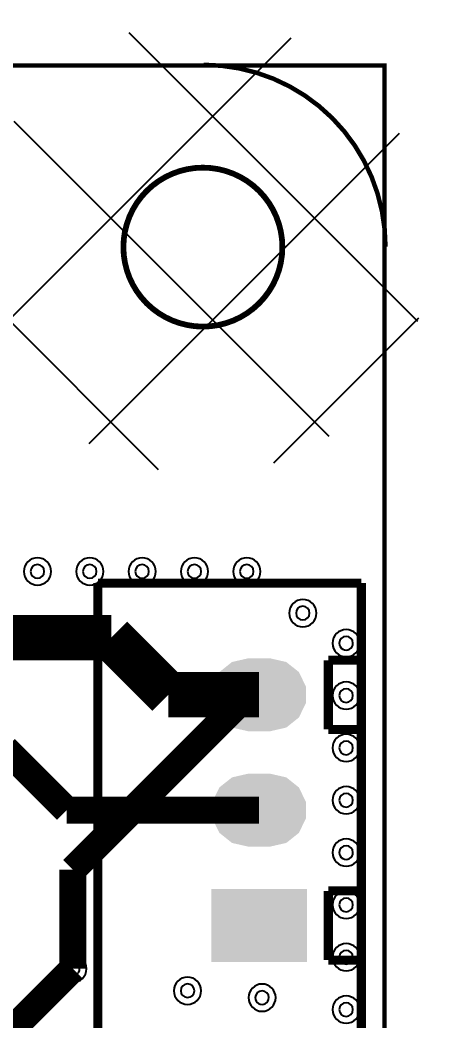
# Model space of a CAD drawing. Header units: millimetres. Extents: x 0 to 135, y -1 to 106.
# Drawn here: x 125.97 to 135, y 78.86 to 100.9 of the extents above; entities that cross this region are included whole.
import ezdxf

# ---------------------------------------------------------------- set-up
doc = ezdxf.new("R2010")
doc.units = ezdxf.units.MM
doc.header["$MEASUREMENT"] = 0
for name, color, linetype, true_color in [('Board-Outline-Layer', 7, 'Continuous', 0xff00ff), ('Bottom-Layer', 7, 'Continuous', 0x0000ff), ('Bottom-Paste-Mask-Layer', 7, 'Continuous', 0x800000), ('Bottom-Solder-Mask-Layer', 7, 'Continuous', 0xaa00ff), ('Hole-Layer', 7, 'Continuous', 0x222222), ('Multi-Layer', 7, 'Continuous', 0xc0c0c0), ('Top-Layer', 7, 'Continuous', 0xff0000), ('Top-Paste-Mask-Layer', 7, 'Continuous', 0x808080), ('Top-Silkscreen-Layer', 7, 'Continuous', 0xffcc00), ('Top-Solder-Mask-Layer', 7, 'Continuous', 0x800080)]:
    doc.layers.add(name, color=color, linetype=linetype, true_color=true_color)

msp = doc.modelspace()

# ---------------------------------------------------------------- hatches: boundary and pattern name
at = {"layer": 'Bottom-Layer'}
for points in [[(131.48905892811797, 86.79387985775975), (131.81447228348958, 86.71960638291677), (132.07543353289697, 86.5114967309849), (132.22025610041527, 86.21076957082653), (132.22025610041527, 85.87698760468783), (132.07543353289697, 85.57626044452945), (131.81447228348958, 85.36815079259759), (131.48905892811797, 85.2938773177546), (130.98905638811283, 85.2938773177546), (130.66364303274122, 85.36815079259759), (130.40268178333383, 85.57626044452945), (130.25785921581559, 85.87698760468783), (130.25785921581559, 86.21076957082653), (130.40268178333383, 86.5114967309849), (130.66364303274122, 86.71960638291677), (130.98905638811283, 86.79387985775975)], [(131.48905892811797, 84.25387477774956), (131.81447228348958, 84.17960130290658), (132.07543353289697, 83.97149165097471), (132.22025610041527, 83.6707644908164), (132.22025610041527, 83.33698252467764), (132.07543353289697, 83.03625536451932), (131.81447228348958, 82.82814571258746), (131.48905892811797, 82.75387223774447), (130.98905638811283, 82.75387223774447), (130.66364303274122, 82.82814571258746), (130.40268178333383, 83.03625536451932), (130.25785921581559, 83.33698252467764), (130.25785921581559, 83.6707644908164), (130.40268178333383, 83.97149165097471), (130.66364303274122, 84.17960130290658), (130.98905638811283, 84.25387477774956)], [(132.2390601981205, 80.21386715773428), (130.2390551181103, 80.21386715773428), (130.2390551181103, 81.71386969773943), (132.2390601981205, 81.71386969773943)]]:
    msp.add_hatch(color=256, dxfattribs=at).paths.add_polyline_path(points)
at = {"layer": 'Bottom-Paste-Mask-Layer'}
for points in [[(131.48905892811797, 86.79387985775975), (131.81447228348958, 86.71960638291677), (132.07543353289697, 86.5114967309849), (132.22025610041527, 86.21076957082653), (132.22025610041527, 85.87698760468783), (132.07543353289697, 85.57626044452945), (131.81447228348958, 85.36815079259759), (131.48905892811797, 85.2938773177546), (130.98905638811283, 85.2938773177546), (130.66364303274122, 85.36815079259759), (130.40268178333383, 85.57626044452945), (130.25785921581559, 85.87698760468783), (130.25785921581559, 86.21076957082653), (130.40268178333383, 86.5114967309849), (130.66364303274122, 86.71960638291677), (130.98905638811283, 86.79387985775975)], [(131.48905892811797, 84.25387477774956), (131.81447228348958, 84.17960130290658), (132.07543353289697, 83.97149165097471), (132.22025610041527, 83.6707644908164), (132.22025610041527, 83.33698252467764), (132.07543353289697, 83.03625536451932), (131.81447228348958, 82.82814571258746), (131.48905892811797, 82.75387223774447), (130.98905638811283, 82.75387223774447), (130.66364303274122, 82.82814571258746), (130.40268178333383, 83.03625536451932), (130.25785921581559, 83.33698252467764), (130.25785921581559, 83.6707644908164), (130.40268178333383, 83.97149165097471), (130.66364303274122, 84.17960130290658), (130.98905638811283, 84.25387477774956)], [(132.2390601981205, 80.21386715773428), (130.2390551181103, 80.21386715773428), (130.2390551181103, 81.71386969773943), (132.2390601981205, 81.71386969773943)]]:
    msp.add_hatch(color=256, dxfattribs=at).paths.add_polyline_path(points)
at = {"layer": 'Bottom-Solder-Mask-Layer'}
for points in [[(131.48905892811797, 86.84488061976123), (131.83660068480464, 86.76555648171939), (132.11530753425956, 86.54329518597984), (132.26997816683308, 86.22211830801962), (132.26997816683308, 85.86563886749474), (132.11530753425956, 85.54446198953451), (131.83660068480464, 85.32220069379497), (131.48905892811797, 85.24287655575313), (130.98905638811283, 85.24287655575313), (130.64151463142616, 85.32220069379497), (130.36280778197124, 85.54446198953451), (130.20813714939771, 85.86563886749474), (130.20813714939771, 86.22211830801962), (130.36280778197124, 86.54329518597984), (130.64151463142616, 86.76555648171939), (130.98905638811283, 86.84488061976123)], [(131.48905892811797, 84.30487553975104), (131.83660068480464, 84.22555140170925), (132.11530753425956, 84.00329010596965), (132.26997816683308, 83.68211322800948), (132.26997816683308, 83.32563378748455), (132.11530753425956, 83.00445690952438), (131.83660068480464, 82.78219561378478), (131.48905892811797, 82.702871475743), (130.98905638811283, 82.702871475743), (130.64151463142616, 82.78219561378478), (130.36280778197124, 83.00445690952438), (130.20813714939771, 83.32563378748455), (130.20813714939771, 83.68211322800948), (130.36280778197124, 84.00329010596965), (130.64151463142616, 84.22555140170925), (130.98905638811283, 84.30487553975104)], [(132.290060960122, 80.1628663957328), (130.1880543561088, 80.1628663957328), (130.1880543561088, 81.7648704597409), (132.290060960122, 81.7648704597409)]]:
    msp.add_hatch(color=256, dxfattribs=at).paths.add_polyline_path(points)
at = {"layer": 'Hole-Layer'}
for points in [[(130.78905638811284, 86.04387858775715, 1), (131.6890589281179, 86.04387858775715, 1)], [(130.78905638811284, 83.50387350774702, 1), (131.6890589281179, 83.50387350774702, 1)], [(130.78905638811284, 80.96386842773683, 1), (131.6890589281179, 80.96386842773683, 1)]]:
    msp.add_hatch(color=256, dxfattribs=at).paths.add_polyline_path(points)
at = {"layer": 'Multi-Layer'}
h = msp.add_hatch(dxfattribs=at)
h.set_pattern_fill('ANSI37', color=256, style=0)
h.set_pattern_definition([(45, (0, 0), (-2.245064030267287, 2.245064030267288), []), (135, (0, 0), (-2.245064030267287, -2.245064030267288), [])])
h.paths.add_polyline_path([(125.00025146050287, 95.900193040386, 1), (135.0002717805435, 95.900193040386, 1)])
for points in [[(131.48905892811797, 86.79387985775975), (131.81447228348958, 86.71960638291677), (132.07543353289697, 86.5114967309849), (132.22025610041527, 86.21076957082653), (132.22025610041527, 85.87698760468783), (132.07543353289697, 85.57626044452945), (131.81447228348958, 85.36815079259759), (131.48905892811797, 85.2938773177546), (130.98905638811283, 85.2938773177546), (130.66364303274122, 85.36815079259759), (130.40268178333383, 85.57626044452945), (130.25785921581559, 85.87698760468783), (130.25785921581559, 86.21076957082653), (130.40268178333383, 86.5114967309849), (130.66364303274122, 86.71960638291677), (130.98905638811283, 86.79387985775975)], [(131.48905892811797, 86.79387985775975), (131.81447228348958, 86.71960638291677), (132.07543353289697, 86.5114967309849), (132.22025610041527, 86.21076957082653), (132.22025610041527, 85.87698760468783), (132.07543353289697, 85.57626044452945), (131.81447228348958, 85.36815079259759), (131.48905892811797, 85.2938773177546), (130.98905638811283, 85.2938773177546), (130.66364303274122, 85.36815079259759), (130.40268178333383, 85.57626044452945), (130.25785921581559, 85.87698760468783), (130.25785921581559, 86.21076957082653), (130.40268178333383, 86.5114967309849), (130.66364303274122, 86.71960638291677), (130.98905638811283, 86.79387985775975)], [(131.48905892811797, 86.79387985775975), (131.81447228348958, 86.71960638291677), (132.07543353289697, 86.5114967309849), (132.22025610041527, 86.21076957082653), (132.22025610041527, 85.87698760468783), (132.07543353289697, 85.57626044452945), (131.81447228348958, 85.36815079259759), (131.48905892811797, 85.2938773177546), (130.98905638811283, 85.2938773177546), (130.66364303274122, 85.36815079259759), (130.40268178333383, 85.57626044452945), (130.25785921581559, 85.87698760468783), (130.25785921581559, 86.21076957082653), (130.40268178333383, 86.5114967309849), (130.66364303274122, 86.71960638291677), (130.98905638811283, 86.79387985775975)], [(131.48905892811797, 84.25387477774956), (131.81447228348958, 84.17960130290658), (132.07543353289697, 83.97149165097471), (132.22025610041527, 83.6707644908164), (132.22025610041527, 83.33698252467764), (132.07543353289697, 83.03625536451932), (131.81447228348958, 82.82814571258746), (131.48905892811797, 82.75387223774447), (130.98905638811283, 82.75387223774447), (130.66364303274122, 82.82814571258746), (130.40268178333383, 83.03625536451932), (130.25785921581559, 83.33698252467764), (130.25785921581559, 83.6707644908164), (130.40268178333383, 83.97149165097471), (130.66364303274122, 84.17960130290658), (130.98905638811283, 84.25387477774956)], [(131.48905892811797, 84.25387477774956), (131.81447228348958, 84.17960130290658), (132.07543353289697, 83.97149165097471), (132.22025610041527, 83.6707644908164), (132.22025610041527, 83.33698252467764), (132.07543353289697, 83.03625536451932), (131.81447228348958, 82.82814571258746), (131.48905892811797, 82.75387223774447), (130.98905638811283, 82.75387223774447), (130.66364303274122, 82.82814571258746), (130.40268178333383, 83.03625536451932), (130.25785921581559, 83.33698252467764), (130.25785921581559, 83.6707644908164), (130.40268178333383, 83.97149165097471), (130.66364303274122, 84.17960130290658), (130.98905638811283, 84.25387477774956)], [(131.48905892811797, 84.25387477774956), (131.81447228348958, 84.17960130290658), (132.07543353289697, 83.97149165097471), (132.22025610041527, 83.6707644908164), (132.22025610041527, 83.33698252467764), (132.07543353289697, 83.03625536451932), (131.81447228348958, 82.82814571258746), (131.48905892811797, 82.75387223774447), (130.98905638811283, 82.75387223774447), (130.66364303274122, 82.82814571258746), (130.40268178333383, 83.03625536451932), (130.25785921581559, 83.33698252467764), (130.25785921581559, 83.6707644908164), (130.40268178333383, 83.97149165097471), (130.66364303274122, 84.17960130290658), (130.98905638811283, 84.25387477774956)], [(132.2390601981205, 80.21386715773428), (130.2390551181103, 80.21386715773428), (130.2390551181103, 81.71386969773943), (132.2390601981205, 81.71386969773943)], [(132.2390601981205, 80.21386715773428), (130.2390551181103, 80.21386715773428), (130.2390551181103, 81.71386969773943), (132.2390601981205, 81.71386969773943)], [(132.2390601981205, 80.21386715773428), (130.2390551181103, 80.21386715773428), (130.2390551181103, 81.71386969773943), (132.2390601981205, 81.71386969773943)]]:
    msp.add_hatch(color=256, dxfattribs=at).paths.add_polyline_path(points)
at = {"layer": 'Top-Layer'}
for points in [[(131.48905892811797, 86.79387985775975), (131.81447228348958, 86.71960638291677), (132.07543353289697, 86.5114967309849), (132.22025610041527, 86.21076957082653), (132.22025610041527, 85.87698760468783), (132.07543353289697, 85.57626044452945), (131.81447228348958, 85.36815079259759), (131.48905892811797, 85.2938773177546), (130.98905638811283, 85.2938773177546), (130.66364303274122, 85.36815079259759), (130.40268178333383, 85.57626044452945), (130.25785921581559, 85.87698760468783), (130.25785921581559, 86.21076957082653), (130.40268178333383, 86.5114967309849), (130.66364303274122, 86.71960638291677), (130.98905638811283, 86.79387985775975)], [(131.48905892811797, 84.25387477774956), (131.81447228348958, 84.17960130290658), (132.07543353289697, 83.97149165097471), (132.22025610041527, 83.6707644908164), (132.22025610041527, 83.33698252467764), (132.07543353289697, 83.03625536451932), (131.81447228348958, 82.82814571258746), (131.48905892811797, 82.75387223774447), (130.98905638811283, 82.75387223774447), (130.66364303274122, 82.82814571258746), (130.40268178333383, 83.03625536451932), (130.25785921581559, 83.33698252467764), (130.25785921581559, 83.6707644908164), (130.40268178333383, 83.97149165097471), (130.66364303274122, 84.17960130290658), (130.98905638811283, 84.25387477774956)], [(132.2390601981205, 80.21386715773428), (130.2390551181103, 80.21386715773428), (130.2390551181103, 81.71386969773943), (132.2390601981205, 81.71386969773943)]]:
    msp.add_hatch(color=256, dxfattribs=at).paths.add_polyline_path(points)
at = {"layer": 'Top-Paste-Mask-Layer'}
for points in [[(131.48905892811797, 86.79387985775975), (131.81447228348958, 86.71960638291677), (132.07543353289697, 86.5114967309849), (132.22025610041527, 86.21076957082653), (132.22025610041527, 85.87698760468783), (132.07543353289697, 85.57626044452945), (131.81447228348958, 85.36815079259759), (131.48905892811797, 85.2938773177546), (130.98905638811283, 85.2938773177546), (130.66364303274122, 85.36815079259759), (130.40268178333383, 85.57626044452945), (130.25785921581559, 85.87698760468783), (130.25785921581559, 86.21076957082653), (130.40268178333383, 86.5114967309849), (130.66364303274122, 86.71960638291677), (130.98905638811283, 86.79387985775975)], [(131.48905892811797, 84.25387477774956), (131.81447228348958, 84.17960130290658), (132.07543353289697, 83.97149165097471), (132.22025610041527, 83.6707644908164), (132.22025610041527, 83.33698252467764), (132.07543353289697, 83.03625536451932), (131.81447228348958, 82.82814571258746), (131.48905892811797, 82.75387223774447), (130.98905638811283, 82.75387223774447), (130.66364303274122, 82.82814571258746), (130.40268178333383, 83.03625536451932), (130.25785921581559, 83.33698252467764), (130.25785921581559, 83.6707644908164), (130.40268178333383, 83.97149165097471), (130.66364303274122, 84.17960130290658), (130.98905638811283, 84.25387477774956)], [(132.2390601981205, 80.21386715773428), (130.2390551181103, 80.21386715773428), (130.2390551181103, 81.71386969773943), (132.2390601981205, 81.71386969773943)]]:
    msp.add_hatch(color=256, dxfattribs=at).paths.add_polyline_path(points)
at = {"layer": 'Top-Solder-Mask-Layer'}
for points in [[(131.48905892811797, 86.84488061976123), (131.83660068480464, 86.76555648171939), (132.11530753425956, 86.54329518597984), (132.26997816683308, 86.22211830801962), (132.26997816683308, 85.86563886749474), (132.11530753425956, 85.54446198953451), (131.83660068480464, 85.32220069379497), (131.48905892811797, 85.24287655575313), (130.98905638811283, 85.24287655575313), (130.64151463142616, 85.32220069379497), (130.36280778197124, 85.54446198953451), (130.20813714939771, 85.86563886749474), (130.20813714939771, 86.22211830801962), (130.36280778197124, 86.54329518597984), (130.64151463142616, 86.76555648171939), (130.98905638811283, 86.84488061976123)], [(131.48905892811797, 84.30487553975104), (131.83660068480464, 84.22555140170925), (132.11530753425956, 84.00329010596965), (132.26997816683308, 83.68211322800948), (132.26997816683308, 83.32563378748455), (132.11530753425956, 83.00445690952438), (131.83660068480464, 82.78219561378478), (131.48905892811797, 82.702871475743), (130.98905638811283, 82.702871475743), (130.64151463142616, 82.78219561378478), (130.36280778197124, 83.00445690952438), (130.20813714939771, 83.32563378748455), (130.20813714939771, 83.68211322800948), (130.36280778197124, 84.00329010596965), (130.64151463142616, 84.22555140170925), (130.98905638811283, 84.30487553975104)], [(132.290060960122, 80.1628663957328), (130.1880543561088, 80.1628663957328), (130.1880543561088, 81.7648704597409), (132.290060960122, 81.7648704597409)]]:
    msp.add_hatch(color=256, dxfattribs=at).paths.add_polyline_path(points)

# ---------------------------------------------------------------- linework, layer by layer
at = {"layer": 'Board-Outline-Layer', "const_width": 0.1}
msp.add_lwpolyline([(0, -1.1368683772161603e-13), (0, 99.90020066040125), (134.00026924053844, 99.90020066040125), (134.00026924053844, -1.1368683772161603e-13)], close=True, dxfattribs=at)
msp.add_lwpolyline([(134.02042418084847, 95.91263906527814, 0.414), (130.01991617983242, 99.91314706629413)], format="xyb", dxfattribs=at)
at = {"layer": 'Board-Outline-Layer', "const_width": 0.12700025400050802}
msp.add_lwpolyline([(128.2502590805181, 95.900193040386, 1), (131.75026416052827, 95.900193040386, 1)], format="xyb", close=True, dxfattribs=at)
at = {"layer": 'Bottom-Layer', "const_width": 0.6000000000000001}
for points in [[(127.13714249428506, 82.19196596393192), (130.98905765811537, 86.04387858775715)], [(130.98905765811537, 86.04387858775715), (131.23905765811537, 86.04387858775715)], [(127.13714249428506, 80.01312420624834), (127.13714249428506, 82.19196596393192)]]:
    msp.add_lwpolyline(points, dxfattribs=at)
at = {"layer": 'Hole-Layer'}
for points in [[(126.2082016764034, 88.7596748793705, 1), (126.50820167640336, 88.7596748793427), (126.50820167640336, 88.75967487932905, 1), (126.2082016764034, 88.7596748793568)], [(127.36042672085347, 88.7596748793705, 1), (127.66042672085342, 88.7596748793427), (127.66042672085342, 88.75967487932905, 1), (127.36042672085347, 88.7596748793568)], [(128.5126517653036, 88.7596748793705, 1), (128.81265176530354, 88.7596748793427), (128.81265176530354, 88.75967487932905, 1), (128.5126517653036, 88.7596748793568)], [(129.6648768097537, 88.7596748793705, 1), (129.96487680975366, 88.7596748793427), (129.96487680975366, 88.75967487932905, 1), (129.6648768097537, 88.7596748793568)], [(130.8171018542037, 88.7596748793705, 1), (131.11710185420367, 88.7596748793427), (131.11710185420367, 88.75967487932905, 1), (130.8171018542037, 88.7596748793568)], [(132.05053594107193, 87.84166116334302, 1), (132.35053594107188, 87.84166116331522), (132.35053594107188, 87.84166116330158, 1), (132.05053594107193, 87.84166116332932)], [(133.00444500889006, 87.17847345696754, 1), (133.30444500889, 87.1784734569398), (133.30444500889, 87.1784734569261, 1), (133.00444500889006, 87.1784734569539)], [(133.00444500889006, 86.02624841251753, 1), (133.30444500889, 86.02624841248974), (133.30444500889, 86.0262484124761, 1), (133.00444500889006, 86.02624841250383)], [(133.00444500889006, 84.87402336806747, 1), (133.30444500889, 84.87402336803967), (133.30444500889, 84.87402336802597, 1), (133.00444500889006, 84.87402336805377)], [(133.00444500889006, 83.72179832361735, 1), (133.30444500889, 83.72179832358955), (133.30444500889, 83.72179832357585, 1), (133.00444500889006, 83.72179832360365)], [(133.00444500889006, 82.56957327916723, 1), (133.30444500889, 82.56957327913949), (133.30444500889, 82.56957327912579, 1), (133.00444500889006, 82.56957327915359)], [(133.00444500889006, 81.41734823471722, 1), (133.30444500889, 81.41734823468943), (133.30444500889, 81.41734823467579, 1), (133.00444500889006, 81.41734823470352)], [(133.00444500889006, 80.26512319026705, 1), (133.30444500889, 80.26512319023925), (133.30444500889, 80.26512319022555, 1), (133.00444500889006, 80.26512319025335)], [(126.98714249428508, 80.01312420626908, 1), (127.28714249428498, 80.01312420624134), (127.28714249428498, 80.01312420622764, 1), (126.98714249428508, 80.01312420625538)], [(129.5122758445517, 79.52853695709456, 1), (129.81227584455166, 79.52853695706676), (129.81227584455166, 79.52853695705312, 1), (129.5122758445517, 79.52853695708086)], [(131.1533147066295, 79.37553467109001, 1), (131.45331470662944, 79.37553467106227), (131.45331470662944, 79.37553467104857, 1), (131.1533147066295, 79.37553467107637)], [(133.00444500889006, 79.11289814581704, 1), (133.30444500889, 79.11289814578925), (133.30444500889, 79.11289814577555, 1), (133.00444500889006, 79.11289814580334)]]:
    msp.add_lwpolyline(points, format="xyb", dxfattribs=at)
at = {"layer": 'Multi-Layer'}
for points in [[(126.05820167640337, 88.75967487934975, 1), (126.6582016764034, 88.75967487934975, 1)], [(127.21042672085343, 88.75967487934975, 1), (127.81042672085346, 88.75967487934975, 1)], [(128.36265176530355, 88.75967487934975, 1), (128.96265176530358, 88.75967487934975, 1)], [(129.51487680975367, 88.75967487934975, 1), (130.11487680975364, 88.75967487934975, 1)], [(130.66710185420368, 88.75967487934975, 1), (131.2671018542037, 88.75967487934975, 1)], [(131.9005359410719, 87.84166116332227, 1), (132.50053594107192, 87.84166116332227, 1)], [(132.85444500889008, 87.17847345694685, 1), (133.4544450088901, 87.17847345694685, 1)], [(132.85444500889008, 86.02624841249678, 1), (133.4544450088901, 86.02624841249678, 1)], [(132.85444500889008, 84.87402336804672, 1), (133.4544450088901, 84.87402336804672, 1)], [(132.85444500889008, 83.7217983235966, 1), (133.4544450088901, 83.7217983235966, 1)], [(132.85444500889008, 82.56957327914654, 1), (133.4544450088901, 82.56957327914654, 1)], [(132.85444500889008, 81.41734823469648, 1), (133.4544450088901, 81.41734823469648, 1)], [(132.85444500889008, 80.2651231902463, 1), (133.4544450088901, 80.2651231902463, 1)], [(126.83714249428505, 80.01312420624834, 1), (127.43714249428501, 80.01312420624834, 1)], [(129.36227584455168, 79.52853695707381, 1), (129.9622758445517, 79.52853695707381, 1)], [(131.00331470662945, 79.37553467106932, 1), (131.60331470662948, 79.37553467106932, 1)], [(132.85444500889008, 79.1128981457963, 1), (133.4544450088901, 79.1128981457963, 1)]]:
    msp.add_lwpolyline(points, format="xyb", close=True, dxfattribs=at)
at = {"layer": 'Top-Layer'}
for points, const_width in [([(125.20352806705614, 87.30181864363726), (127.98111252222509, 87.30181864363726)], 1.00000254000508), ([(127.98111252222509, 87.30181864363726), (129.23905257810515, 86.04387858775715)], 1.00000254000508), ([(129.23905257810515, 86.04387858775715), (131.23905765811537, 86.04387858775715)], 1.00000254000508), ([(127.00067564135134, 83.50387350774702), (125.64635255270514, 84.85819659639316)], 0.6000000000000001), ([(131.23905765811537, 83.50387350774702), (127.00067564135134, 83.50387350774702)], 0.6000000000000001), ([(125.30111506223017, 78.17709677419356), (127.13714249428506, 80.01312420624834)], 0.6000000000000001)]:
    msp.add_lwpolyline(points, dxfattribs=dict(at, const_width=const_width))
at = {"layer": 'Top-Silkscreen-Layer', "const_width": 0.2}
for points in [[(127.6890500381001, 88.50388366776735), (133.48906273812548, 88.50388366776735)], [(127.6890500381001, 78.50386334772668), (127.6890500381001, 88.50388366776735)], [(127.6890500381001, 88.50388366776735), (133.48906273812548, 88.50388366776735)], [(127.6890500381001, 78.50386334772668), (127.6890500381001, 88.50388366776735)], [(133.48906273812548, 78.50386334772668), (133.48906273812548, 88.50388366776735)], [(133.48906273812548, 78.50386334772668), (133.48906273812548, 88.50388366776735)], [(132.76306070612145, 86.80588011176025), (133.48906273812548, 86.80588011176025)], [(132.76306070612145, 85.28187706375411), (132.76306070612145, 86.80588011176025)], [(132.76306070612145, 86.80588011176025), (133.48906273812548, 86.80588011176025)], [(132.76306070612145, 85.28187706375411), (132.76306070612145, 86.80588011176025)], [(132.76306070612145, 85.28187706375411), (132.89006096012196, 85.28187706375411)], [(132.76306070612145, 85.28187706375411), (132.89006096012196, 85.28187706375411)], [(132.89006096012196, 85.28187706375411), (133.48906273812548, 85.28187706375411)], [(132.89006096012196, 85.28187706375411), (133.48906273812548, 85.28187706375411)], [(132.76306070612145, 81.72586995173992), (133.48906273812548, 81.72586995173992)], [(132.76306070612145, 80.20186690373379), (132.76306070612145, 81.72586995173992)], [(132.76306070612145, 81.72586995173992), (133.48906273812548, 81.72586995173992)], [(132.76306070612145, 80.20186690373379), (132.76306070612145, 81.72586995173992)], [(132.76306070612145, 80.20186690373379), (133.48906273812548, 80.20186690373379)], [(132.76306070612145, 80.20186690373379), (133.48906273812548, 80.20186690373379)]]:
    msp.add_lwpolyline(points, dxfattribs=at)

doc.saveas('drawing.dxf')
